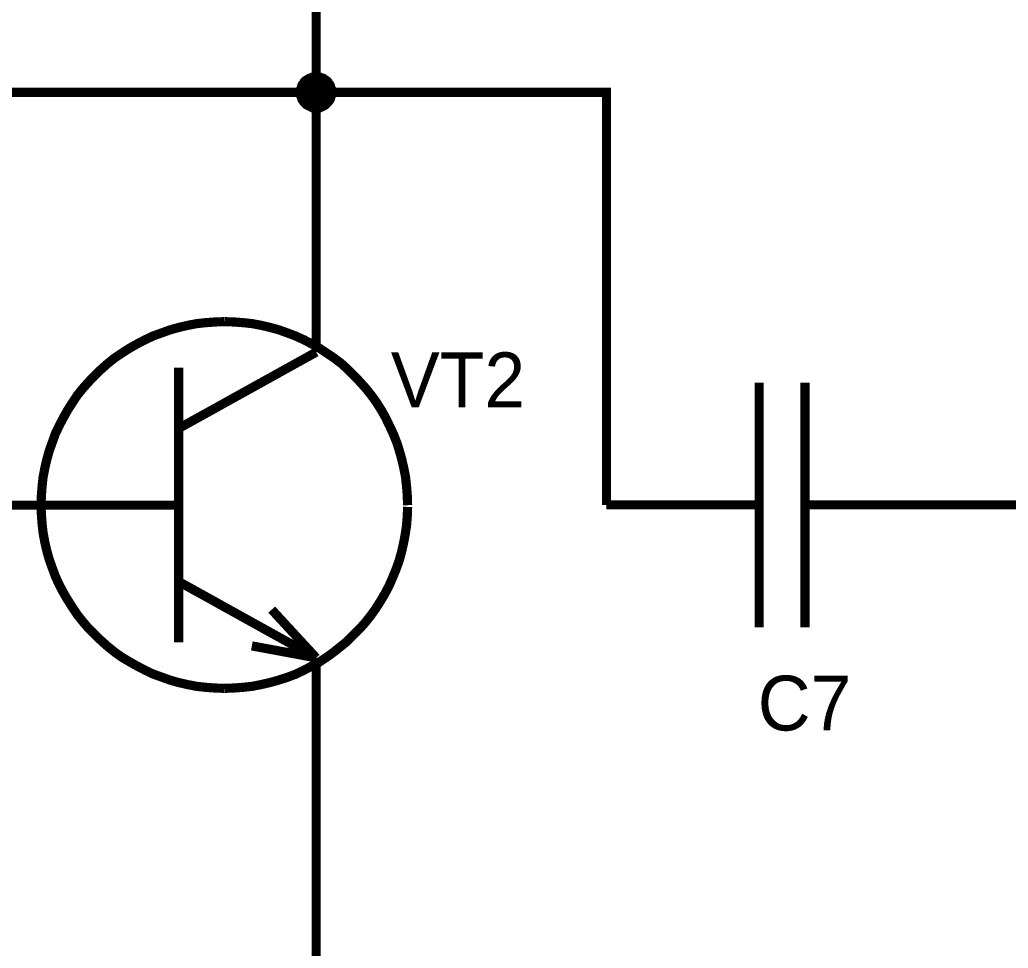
# Model space of a CAD drawing. Header units: inches. Extents: x 0 to 420, y 0 to 297.
# Drawn here: x 213.81 to 246.15, y 139.49 to 169.87 of the extents above; entities that cross this region are included whole.
import ezdxf

# ---------------------------------------------------------------- set-up
doc = ezdxf.new("R2010")
doc.units = ezdxf.units.IN
doc.layers.add('Sheet', color=255, linetype='Continuous')

msp = doc.modelspace()

# ---------------------------------------------------------------- linework, layer by layer
at = {"layer": 'Sheet'}
for points, const_width in [([(223.506, 186.499), (223.506, 186.499), (223.506, 179.99), (223.506, 167.499), (223.506, 163.993)], 0.3), ([(222.991, 167.499), (222.991, 167.522), (222.991, 167.555), (223.002, 167.578), (223.002, 167.6), (223.002, 167.623), (223.013, 167.645), (223.024, 167.679), (223.035, 167.701), (223.035, 167.723), (223.047, 167.746), (223.069, 167.757), (223.08, 167.779), (223.091, 167.802), (223.103, 167.824), (223.125, 167.835), (223.136, 167.858), (223.159, 167.869), (223.17, 167.891), (223.192, 167.903), (223.215, 167.914), (223.237, 167.936), (223.259, 167.947), (223.282, 167.959), (223.304, 167.959), (223.327, 167.97), (223.349, 167.981), (223.371, 167.992), (223.405, 167.992), (223.427, 167.992), (223.45, 168.004), (223.483, 168.004), (223.506, 168.004)], 0.3), ([(222.991, 167.499), (222.991, 167.522), (222.991, 167.555), (223.002, 167.578), (223.002, 167.6), (223.002, 167.623), (223.013, 167.645), (223.024, 167.679), (223.035, 167.701), (223.035, 167.723), (223.047, 167.746), (223.069, 167.757), (223.08, 167.779), (223.091, 167.802), (223.103, 167.824), (223.125, 167.835), (223.136, 167.858), (223.159, 167.869), (223.17, 167.891), (223.192, 167.903), (223.215, 167.914), (223.237, 167.936), (223.259, 167.947), (223.282, 167.959), (223.304, 167.959), (223.327, 167.97), (223.349, 167.981), (223.371, 167.992), (223.405, 167.992), (223.427, 167.992), (223.45, 168.004), (223.483, 168.004), (223.506, 168.004)], 0.3), ([(222.991, 167.499), (222.991, 167.522), (222.991, 167.555), (223.002, 167.578), (223.002, 167.6), (223.002, 167.623), (223.013, 167.645), (223.024, 167.679), (223.035, 167.701), (223.035, 167.723), (223.047, 167.746), (223.069, 167.757), (223.08, 167.779), (223.091, 167.802), (223.103, 167.824), (223.125, 167.835), (223.136, 167.858), (223.159, 167.869), (223.17, 167.891), (223.192, 167.903), (223.215, 167.914), (223.237, 167.936), (223.259, 167.947), (223.282, 167.959), (223.304, 167.959), (223.327, 167.97), (223.349, 167.981), (223.371, 167.992), (223.405, 167.992), (223.427, 167.992), (223.45, 168.004), (223.483, 168.004), (223.506, 168.004)], 0.3), ([(222.991, 167.499), (222.991, 167.522), (222.991, 167.555), (223.002, 167.578), (223.002, 167.6), (223.002, 167.623), (223.013, 167.645), (223.024, 167.679), (223.035, 167.701), (223.035, 167.723), (223.047, 167.746), (223.069, 167.757), (223.08, 167.779), (223.091, 167.802), (223.103, 167.824), (223.125, 167.835), (223.136, 167.858), (223.159, 167.869), (223.17, 167.891), (223.192, 167.903), (223.215, 167.914), (223.237, 167.936), (223.259, 167.947), (223.282, 167.959), (223.304, 167.959), (223.327, 167.97), (223.349, 167.981), (223.371, 167.992), (223.405, 167.992), (223.427, 167.992), (223.45, 168.004), (223.483, 168.004), (223.506, 168.004)], 0.3), ([(222.991, 167.499), (222.991, 167.522), (222.991, 167.555), (223.002, 167.578), (223.002, 167.6), (223.002, 167.623), (223.013, 167.645), (223.024, 167.679), (223.035, 167.701), (223.035, 167.723), (223.047, 167.746), (223.069, 167.757), (223.08, 167.779), (223.091, 167.802), (223.103, 167.824), (223.125, 167.835), (223.136, 167.858), (223.159, 167.869), (223.17, 167.891), (223.192, 167.903), (223.215, 167.914), (223.237, 167.936), (223.259, 167.947), (223.282, 167.959), (223.304, 167.959), (223.327, 167.97), (223.349, 167.981), (223.371, 167.992), (223.405, 167.992), (223.427, 167.992), (223.45, 168.004), (223.483, 168.004), (223.506, 168.004)], 0.3), ([(222.991, 167.499), (222.991, 167.522), (222.991, 167.555), (223.002, 167.578), (223.002, 167.6), (223.002, 167.623), (223.013, 167.645), (223.024, 167.679), (223.035, 167.701), (223.035, 167.723), (223.047, 167.746), (223.069, 167.757), (223.08, 167.779), (223.091, 167.802), (223.103, 167.824), (223.125, 167.835), (223.136, 167.858), (223.159, 167.869), (223.17, 167.891), (223.192, 167.903), (223.215, 167.914), (223.237, 167.936), (223.259, 167.947), (223.282, 167.959), (223.304, 167.959), (223.327, 167.97), (223.349, 167.981), (223.371, 167.992), (223.405, 167.992), (223.427, 167.992), (223.45, 168.004), (223.483, 168.004), (223.506, 168.004)], 0.3), ([(222.991, 167.499), (222.991, 167.522), (222.991, 167.555), (223.002, 167.578), (223.002, 167.6), (223.002, 167.623), (223.013, 167.645), (223.024, 167.679), (223.035, 167.701), (223.035, 167.723), (223.047, 167.746), (223.069, 167.757), (223.08, 167.779), (223.091, 167.802), (223.103, 167.824), (223.125, 167.835), (223.136, 167.858), (223.159, 167.869), (223.17, 167.891), (223.192, 167.903), (223.215, 167.914), (223.237, 167.936), (223.259, 167.947), (223.282, 167.959), (223.304, 167.959), (223.327, 167.97), (223.349, 167.981), (223.371, 167.992), (223.405, 167.992), (223.427, 167.992), (223.45, 168.004), (223.483, 168.004), (223.506, 168.004)], 0.0991), ([(222.991, 167.499), (222.991, 167.522), (222.991, 167.555), (223.002, 167.578), (223.002, 167.6), (223.002, 167.623), (223.013, 167.645), (223.024, 167.679), (223.035, 167.701), (223.035, 167.723), (223.047, 167.746), (223.069, 167.757), (223.08, 167.779), (223.091, 167.802), (223.103, 167.824), (223.125, 167.835), (223.136, 167.858), (223.159, 167.869), (223.17, 167.891), (223.192, 167.903), (223.215, 167.914), (223.237, 167.936), (223.259, 167.947), (223.282, 167.959), (223.304, 167.959), (223.327, 167.97), (223.349, 167.981), (223.371, 167.992), (223.405, 167.992), (223.427, 167.992), (223.45, 168.004), (223.483, 168.004), (223.506, 168.004)], 0.0991), ([(222.991, 167.499), (222.991, 167.522), (222.991, 167.555), (223.002, 167.578), (223.002, 167.6), (223.002, 167.623), (223.013, 167.645), (223.024, 167.679), (223.035, 167.701), (223.035, 167.723), (223.047, 167.746), (223.069, 167.757), (223.08, 167.779), (223.091, 167.802), (223.103, 167.824), (223.125, 167.835), (223.136, 167.858), (223.159, 167.869), (223.17, 167.891), (223.192, 167.903), (223.215, 167.914), (223.237, 167.936), (223.259, 167.947), (223.282, 167.959), (223.304, 167.959), (223.327, 167.97), (223.349, 167.981), (223.371, 167.992), (223.405, 167.992), (223.427, 167.992), (223.45, 168.004), (223.483, 168.004), (223.506, 168.004)], 0.0991), ([(222.991, 167.499), (222.991, 167.522), (222.991, 167.555), (223.002, 167.578), (223.002, 167.6), (223.002, 167.623), (223.013, 167.645), (223.024, 167.679), (223.035, 167.701), (223.035, 167.723), (223.047, 167.746), (223.069, 167.757), (223.08, 167.779), (223.091, 167.802), (223.103, 167.824), (223.125, 167.835), (223.136, 167.858), (223.159, 167.869), (223.17, 167.891), (223.192, 167.903), (223.215, 167.914), (223.237, 167.936), (223.259, 167.947), (223.282, 167.959), (223.304, 167.959), (223.327, 167.97), (223.349, 167.981), (223.371, 167.992), (223.405, 167.992), (223.427, 167.992), (223.45, 168.004), (223.483, 168.004), (223.506, 168.004)], 0.0991), ([(222.991, 167.499), (222.991, 167.522), (222.991, 167.555), (223.002, 167.578), (223.002, 167.6), (223.002, 167.623), (223.013, 167.645), (223.024, 167.679), (223.035, 167.701), (223.035, 167.723), (223.047, 167.746), (223.069, 167.757), (223.08, 167.779), (223.091, 167.802), (223.103, 167.824), (223.125, 167.835), (223.136, 167.858), (223.159, 167.869), (223.17, 167.891), (223.192, 167.903), (223.215, 167.914), (223.237, 167.936), (223.259, 167.947), (223.282, 167.959), (223.304, 167.959), (223.327, 167.97), (223.349, 167.981), (223.371, 167.992), (223.405, 167.992), (223.427, 167.992), (223.45, 168.004), (223.483, 168.004), (223.506, 168.004)], 0.0991), ([(222.991, 167.499), (222.991, 167.522), (222.991, 167.555), (223.002, 167.578), (223.002, 167.6), (223.002, 167.623), (223.013, 167.645), (223.024, 167.679), (223.035, 167.701), (223.035, 167.723), (223.047, 167.746), (223.069, 167.757), (223.08, 167.779), (223.091, 167.802), (223.103, 167.824), (223.125, 167.835), (223.136, 167.858), (223.159, 167.869), (223.17, 167.891), (223.192, 167.903), (223.215, 167.914), (223.237, 167.936), (223.259, 167.947), (223.282, 167.959), (223.304, 167.959), (223.327, 167.97), (223.349, 167.981), (223.371, 167.992), (223.405, 167.992), (223.427, 167.992), (223.45, 168.004), (223.483, 168.004), (223.506, 168.004)], 0.0991), ([(223.506, 168.004), (223.506, 168.004)], 0.3), ([(223.506, 168.004), (223.528, 168.004), (223.562, 168.004), (223.584, 167.992), (223.607, 167.992), (223.629, 167.992), (223.651, 167.981), (223.685, 167.97), (223.707, 167.959), (223.73, 167.959), (223.752, 167.947), (223.763, 167.936), (223.786, 167.914), (223.808, 167.903), (223.831, 167.891), (223.842, 167.869), (223.864, 167.858), (223.875, 167.835), (223.898, 167.824), (223.909, 167.802), (223.92, 167.779), (223.943, 167.757), (223.954, 167.746), (223.965, 167.723), (223.965, 167.701), (223.976, 167.679), (223.987, 167.645), (223.999, 167.623), (223.999, 167.6), (223.999, 167.578), (224.01, 167.555), (224.01, 167.522), (224.01, 167.499)], 0.3), ([(223.506, 168.004), (223.506, 168.004)], 0.3), ([(223.506, 168.004), (223.528, 168.004), (223.562, 168.004), (223.584, 167.992), (223.607, 167.992), (223.629, 167.992), (223.651, 167.981), (223.685, 167.97), (223.707, 167.959), (223.73, 167.959), (223.752, 167.947), (223.763, 167.936), (223.786, 167.914), (223.808, 167.903), (223.831, 167.891), (223.842, 167.869), (223.864, 167.858), (223.875, 167.835), (223.898, 167.824), (223.909, 167.802), (223.92, 167.779), (223.943, 167.757), (223.954, 167.746), (223.965, 167.723), (223.965, 167.701), (223.976, 167.679), (223.987, 167.645), (223.999, 167.623), (223.999, 167.6), (223.999, 167.578), (224.01, 167.555), (224.01, 167.522), (224.01, 167.499)], 0.3), ([(223.506, 168.004), (223.506, 168.004)], 0.3), ([(223.506, 168.004), (223.528, 168.004), (223.562, 168.004), (223.584, 167.992), (223.607, 167.992), (223.629, 167.992), (223.651, 167.981), (223.685, 167.97), (223.707, 167.959), (223.73, 167.959), (223.752, 167.947), (223.763, 167.936), (223.786, 167.914), (223.808, 167.903), (223.831, 167.891), (223.842, 167.869), (223.864, 167.858), (223.875, 167.835), (223.898, 167.824), (223.909, 167.802), (223.92, 167.779), (223.943, 167.757), (223.954, 167.746), (223.965, 167.723), (223.965, 167.701), (223.976, 167.679), (223.987, 167.645), (223.999, 167.623), (223.999, 167.6), (223.999, 167.578), (224.01, 167.555), (224.01, 167.522), (224.01, 167.499)], 0.3), ([(223.506, 168.004), (223.506, 168.004)], 0.3), ([(223.506, 168.004), (223.528, 168.004), (223.562, 168.004), (223.584, 167.992), (223.607, 167.992), (223.629, 167.992), (223.651, 167.981), (223.685, 167.97), (223.707, 167.959), (223.73, 167.959), (223.752, 167.947), (223.763, 167.936), (223.786, 167.914), (223.808, 167.903), (223.831, 167.891), (223.842, 167.869), (223.864, 167.858), (223.875, 167.835), (223.898, 167.824), (223.909, 167.802), (223.92, 167.779), (223.943, 167.757), (223.954, 167.746), (223.965, 167.723), (223.965, 167.701), (223.976, 167.679), (223.987, 167.645), (223.999, 167.623), (223.999, 167.6), (223.999, 167.578), (224.01, 167.555), (224.01, 167.522), (224.01, 167.499)], 0.3), ([(223.506, 168.004), (223.506, 168.004)], 0.3), ([(223.506, 168.004), (223.528, 168.004), (223.562, 168.004), (223.584, 167.992), (223.607, 167.992), (223.629, 167.992), (223.651, 167.981), (223.685, 167.97), (223.707, 167.959), (223.73, 167.959), (223.752, 167.947), (223.763, 167.936), (223.786, 167.914), (223.808, 167.903), (223.831, 167.891), (223.842, 167.869), (223.864, 167.858), (223.875, 167.835), (223.898, 167.824), (223.909, 167.802), (223.92, 167.779), (223.943, 167.757), (223.954, 167.746), (223.965, 167.723), (223.965, 167.701), (223.976, 167.679), (223.987, 167.645), (223.999, 167.623), (223.999, 167.6), (223.999, 167.578), (224.01, 167.555), (224.01, 167.522), (224.01, 167.499)], 0.3), ([(223.506, 168.004), (223.506, 168.004)], 0.3), ([(223.506, 168.004), (223.528, 168.004), (223.562, 168.004), (223.584, 167.992), (223.607, 167.992), (223.629, 167.992), (223.651, 167.981), (223.685, 167.97), (223.707, 167.959), (223.73, 167.959), (223.752, 167.947), (223.763, 167.936), (223.786, 167.914), (223.808, 167.903), (223.831, 167.891), (223.842, 167.869), (223.864, 167.858), (223.875, 167.835), (223.898, 167.824), (223.909, 167.802), (223.92, 167.779), (223.943, 167.757), (223.954, 167.746), (223.965, 167.723), (223.965, 167.701), (223.976, 167.679), (223.987, 167.645), (223.999, 167.623), (223.999, 167.6), (223.999, 167.578), (224.01, 167.555), (224.01, 167.522), (224.01, 167.499)], 0.3), ([(223.506, 168.004), (223.506, 168.004)], 0.0991), ([(223.506, 168.004), (223.528, 168.004), (223.562, 168.004), (223.584, 167.992), (223.607, 167.992), (223.629, 167.992), (223.651, 167.981), (223.685, 167.97), (223.707, 167.959), (223.73, 167.959), (223.752, 167.947), (223.763, 167.936), (223.786, 167.914), (223.808, 167.903), (223.831, 167.891), (223.842, 167.869), (223.864, 167.858), (223.875, 167.835), (223.898, 167.824), (223.909, 167.802), (223.92, 167.779), (223.943, 167.757), (223.954, 167.746), (223.965, 167.723), (223.965, 167.701), (223.976, 167.679), (223.987, 167.645), (223.999, 167.623), (223.999, 167.6), (223.999, 167.578), (224.01, 167.555), (224.01, 167.522), (224.01, 167.499)], 0.0991), ([(223.506, 168.004), (223.506, 168.004)], 0.0991), ([(223.506, 168.004), (223.528, 168.004), (223.562, 168.004), (223.584, 167.992), (223.607, 167.992), (223.629, 167.992), (223.651, 167.981), (223.685, 167.97), (223.707, 167.959), (223.73, 167.959), (223.752, 167.947), (223.763, 167.936), (223.786, 167.914), (223.808, 167.903), (223.831, 167.891), (223.842, 167.869), (223.864, 167.858), (223.875, 167.835), (223.898, 167.824), (223.909, 167.802), (223.92, 167.779), (223.943, 167.757), (223.954, 167.746), (223.965, 167.723), (223.965, 167.701), (223.976, 167.679), (223.987, 167.645), (223.999, 167.623), (223.999, 167.6), (223.999, 167.578), (224.01, 167.555), (224.01, 167.522), (224.01, 167.499)], 0.0991), ([(223.506, 168.004), (223.506, 168.004)], 0.0991), ([(223.506, 168.004), (223.528, 168.004), (223.562, 168.004), (223.584, 167.992), (223.607, 167.992), (223.629, 167.992), (223.651, 167.981), (223.685, 167.97), (223.707, 167.959), (223.73, 167.959), (223.752, 167.947), (223.763, 167.936), (223.786, 167.914), (223.808, 167.903), (223.831, 167.891), (223.842, 167.869), (223.864, 167.858), (223.875, 167.835), (223.898, 167.824), (223.909, 167.802), (223.92, 167.779), (223.943, 167.757), (223.954, 167.746), (223.965, 167.723), (223.965, 167.701), (223.976, 167.679), (223.987, 167.645), (223.999, 167.623), (223.999, 167.6), (223.999, 167.578), (224.01, 167.555), (224.01, 167.522), (224.01, 167.499)], 0.0991), ([(223.506, 168.004), (223.506, 168.004)], 0.0991), ([(223.506, 168.004), (223.528, 168.004), (223.562, 168.004), (223.584, 167.992), (223.607, 167.992), (223.629, 167.992), (223.651, 167.981), (223.685, 167.97), (223.707, 167.959), (223.73, 167.959), (223.752, 167.947), (223.763, 167.936), (223.786, 167.914), (223.808, 167.903), (223.831, 167.891), (223.842, 167.869), (223.864, 167.858), (223.875, 167.835), (223.898, 167.824), (223.909, 167.802), (223.92, 167.779), (223.943, 167.757), (223.954, 167.746), (223.965, 167.723), (223.965, 167.701), (223.976, 167.679), (223.987, 167.645), (223.999, 167.623), (223.999, 167.6), (223.999, 167.578), (224.01, 167.555), (224.01, 167.522), (224.01, 167.499)], 0.0991), ([(223.506, 168.004), (223.506, 168.004)], 0.0991), ([(223.506, 168.004), (223.528, 168.004), (223.562, 168.004), (223.584, 167.992), (223.607, 167.992), (223.629, 167.992), (223.651, 167.981), (223.685, 167.97), (223.707, 167.959), (223.73, 167.959), (223.752, 167.947), (223.763, 167.936), (223.786, 167.914), (223.808, 167.903), (223.831, 167.891), (223.842, 167.869), (223.864, 167.858), (223.875, 167.835), (223.898, 167.824), (223.909, 167.802), (223.92, 167.779), (223.943, 167.757), (223.954, 167.746), (223.965, 167.723), (223.965, 167.701), (223.976, 167.679), (223.987, 167.645), (223.999, 167.623), (223.999, 167.6), (223.999, 167.578), (224.01, 167.555), (224.01, 167.522), (224.01, 167.499)], 0.0991), ([(223.506, 168.004), (223.506, 168.004)], 0.0991), ([(223.506, 168.004), (223.528, 168.004), (223.562, 168.004), (223.584, 167.992), (223.607, 167.992), (223.629, 167.992), (223.651, 167.981), (223.685, 167.97), (223.707, 167.959), (223.73, 167.959), (223.752, 167.947), (223.763, 167.936), (223.786, 167.914), (223.808, 167.903), (223.831, 167.891), (223.842, 167.869), (223.864, 167.858), (223.875, 167.835), (223.898, 167.824), (223.909, 167.802), (223.92, 167.779), (223.943, 167.757), (223.954, 167.746), (223.965, 167.723), (223.965, 167.701), (223.976, 167.679), (223.987, 167.645), (223.999, 167.623), (223.999, 167.6), (223.999, 167.578), (224.01, 167.555), (224.01, 167.522), (224.01, 167.499)], 0.0991), ([(210.504, 167.499), (215.499, 167.499)], 0.3), ([(223.506, 167.499), (215.499, 167.499)], 0.3), ([(223.506, 166.984), (223.483, 166.984), (223.45, 166.984), (223.427, 166.995), (223.405, 166.995), (223.371, 166.995), (223.349, 167.006), (223.327, 167.018), (223.304, 167.029), (223.282, 167.04), (223.259, 167.051), (223.237, 167.063), (223.215, 167.074), (223.192, 167.085), (223.17, 167.107), (223.159, 167.119), (223.136, 167.141), (223.125, 167.152), (223.103, 167.175), (223.091, 167.197), (223.08, 167.208), (223.069, 167.231), (223.047, 167.253), (223.035, 167.275), (223.035, 167.298), (223.024, 167.32), (223.013, 167.343), (223.002, 167.376), (223.002, 167.399), (223.002, 167.421), (222.991, 167.443), (222.991, 167.477), (222.991, 167.499)], 0.3), ([(222.991, 167.499), (222.991, 167.499)], 0.3), ([(223.506, 166.984), (223.483, 166.984), (223.45, 166.984), (223.427, 166.995), (223.405, 166.995), (223.371, 166.995), (223.349, 167.006), (223.327, 167.018), (223.304, 167.029), (223.282, 167.04), (223.259, 167.051), (223.237, 167.063), (223.215, 167.074), (223.192, 167.085), (223.17, 167.107), (223.159, 167.119), (223.136, 167.141), (223.125, 167.152), (223.103, 167.175), (223.091, 167.197), (223.08, 167.208), (223.069, 167.231), (223.047, 167.253), (223.035, 167.275), (223.035, 167.298), (223.024, 167.32), (223.013, 167.343), (223.002, 167.376), (223.002, 167.399), (223.002, 167.421), (222.991, 167.443), (222.991, 167.477), (222.991, 167.499)], 0.3), ([(222.991, 167.499), (222.991, 167.499)], 0.3), ([(223.506, 166.984), (223.483, 166.984), (223.45, 166.984), (223.427, 166.995), (223.405, 166.995), (223.371, 166.995), (223.349, 167.006), (223.327, 167.018), (223.304, 167.029), (223.282, 167.04), (223.259, 167.051), (223.237, 167.063), (223.215, 167.074), (223.192, 167.085), (223.17, 167.107), (223.159, 167.119), (223.136, 167.141), (223.125, 167.152), (223.103, 167.175), (223.091, 167.197), (223.08, 167.208), (223.069, 167.231), (223.047, 167.253), (223.035, 167.275), (223.035, 167.298), (223.024, 167.32), (223.013, 167.343), (223.002, 167.376), (223.002, 167.399), (223.002, 167.421), (222.991, 167.443), (222.991, 167.477), (222.991, 167.499)], 0.3), ([(222.991, 167.499), (222.991, 167.499)], 0.3), ([(223.506, 166.984), (223.483, 166.984), (223.45, 166.984), (223.427, 166.995), (223.405, 166.995), (223.371, 166.995), (223.349, 167.006), (223.327, 167.018), (223.304, 167.029), (223.282, 167.04), (223.259, 167.051), (223.237, 167.063), (223.215, 167.074), (223.192, 167.085), (223.17, 167.107), (223.159, 167.119), (223.136, 167.141), (223.125, 167.152), (223.103, 167.175), (223.091, 167.197), (223.08, 167.208), (223.069, 167.231), (223.047, 167.253), (223.035, 167.275), (223.035, 167.298), (223.024, 167.32), (223.013, 167.343), (223.002, 167.376), (223.002, 167.399), (223.002, 167.421), (222.991, 167.443), (222.991, 167.477), (222.991, 167.499)], 0.3), ([(222.991, 167.499), (222.991, 167.499)], 0.3), ([(223.506, 166.984), (223.483, 166.984), (223.45, 166.984), (223.427, 166.995), (223.405, 166.995), (223.371, 166.995), (223.349, 167.006), (223.327, 167.018), (223.304, 167.029), (223.282, 167.04), (223.259, 167.051), (223.237, 167.063), (223.215, 167.074), (223.192, 167.085), (223.17, 167.107), (223.159, 167.119), (223.136, 167.141), (223.125, 167.152), (223.103, 167.175), (223.091, 167.197), (223.08, 167.208), (223.069, 167.231), (223.047, 167.253), (223.035, 167.275), (223.035, 167.298), (223.024, 167.32), (223.013, 167.343), (223.002, 167.376), (223.002, 167.399), (223.002, 167.421), (222.991, 167.443), (222.991, 167.477), (222.991, 167.499)], 0.3), ([(222.991, 167.499), (222.991, 167.499)], 0.3), ([(223.506, 166.984), (223.483, 166.984), (223.45, 166.984), (223.427, 166.995), (223.405, 166.995), (223.371, 166.995), (223.349, 167.006), (223.327, 167.018), (223.304, 167.029), (223.282, 167.04), (223.259, 167.051), (223.237, 167.063), (223.215, 167.074), (223.192, 167.085), (223.17, 167.107), (223.159, 167.119), (223.136, 167.141), (223.125, 167.152), (223.103, 167.175), (223.091, 167.197), (223.08, 167.208), (223.069, 167.231), (223.047, 167.253), (223.035, 167.275), (223.035, 167.298), (223.024, 167.32), (223.013, 167.343), (223.002, 167.376), (223.002, 167.399), (223.002, 167.421), (222.991, 167.443), (222.991, 167.477), (222.991, 167.499)], 0.3), ([(222.991, 167.499), (222.991, 167.499)], 0.3), ([(223.506, 166.984), (223.483, 166.984), (223.45, 166.984), (223.427, 166.995), (223.405, 166.995), (223.371, 166.995), (223.349, 167.006), (223.327, 167.018), (223.304, 167.029), (223.282, 167.04), (223.259, 167.051), (223.237, 167.063), (223.215, 167.074), (223.192, 167.085), (223.17, 167.107), (223.159, 167.119), (223.136, 167.141), (223.125, 167.152), (223.103, 167.175), (223.091, 167.197), (223.08, 167.208), (223.069, 167.231), (223.047, 167.253), (223.035, 167.275), (223.035, 167.298), (223.024, 167.32), (223.013, 167.343), (223.002, 167.376), (223.002, 167.399), (223.002, 167.421), (222.991, 167.443), (222.991, 167.477), (222.991, 167.499)], 0.0991), ([(222.991, 167.499), (222.991, 167.499)], 0.0991), ([(223.506, 166.984), (223.483, 166.984), (223.45, 166.984), (223.427, 166.995), (223.405, 166.995), (223.371, 166.995), (223.349, 167.006), (223.327, 167.018), (223.304, 167.029), (223.282, 167.04), (223.259, 167.051), (223.237, 167.063), (223.215, 167.074), (223.192, 167.085), (223.17, 167.107), (223.159, 167.119), (223.136, 167.141), (223.125, 167.152), (223.103, 167.175), (223.091, 167.197), (223.08, 167.208), (223.069, 167.231), (223.047, 167.253), (223.035, 167.275), (223.035, 167.298), (223.024, 167.32), (223.013, 167.343), (223.002, 167.376), (223.002, 167.399), (223.002, 167.421), (222.991, 167.443), (222.991, 167.477), (222.991, 167.499)], 0.0991), ([(222.991, 167.499), (222.991, 167.499)], 0.0991), ([(223.506, 166.984), (223.483, 166.984), (223.45, 166.984), (223.427, 166.995), (223.405, 166.995), (223.371, 166.995), (223.349, 167.006), (223.327, 167.018), (223.304, 167.029), (223.282, 167.04), (223.259, 167.051), (223.237, 167.063), (223.215, 167.074), (223.192, 167.085), (223.17, 167.107), (223.159, 167.119), (223.136, 167.141), (223.125, 167.152), (223.103, 167.175), (223.091, 167.197), (223.08, 167.208), (223.069, 167.231), (223.047, 167.253), (223.035, 167.275), (223.035, 167.298), (223.024, 167.32), (223.013, 167.343), (223.002, 167.376), (223.002, 167.399), (223.002, 167.421), (222.991, 167.443), (222.991, 167.477), (222.991, 167.499)], 0.0991), ([(222.991, 167.499), (222.991, 167.499)], 0.0991), ([(223.506, 166.984), (223.483, 166.984), (223.45, 166.984), (223.427, 166.995), (223.405, 166.995), (223.371, 166.995), (223.349, 167.006), (223.327, 167.018), (223.304, 167.029), (223.282, 167.04), (223.259, 167.051), (223.237, 167.063), (223.215, 167.074), (223.192, 167.085), (223.17, 167.107), (223.159, 167.119), (223.136, 167.141), (223.125, 167.152), (223.103, 167.175), (223.091, 167.197), (223.08, 167.208), (223.069, 167.231), (223.047, 167.253), (223.035, 167.275), (223.035, 167.298), (223.024, 167.32), (223.013, 167.343), (223.002, 167.376), (223.002, 167.399), (223.002, 167.421), (222.991, 167.443), (222.991, 167.477), (222.991, 167.499)], 0.0991), ([(222.991, 167.499), (222.991, 167.499)], 0.0991), ([(223.506, 166.984), (223.483, 166.984), (223.45, 166.984), (223.427, 166.995), (223.405, 166.995), (223.371, 166.995), (223.349, 167.006), (223.327, 167.018), (223.304, 167.029), (223.282, 167.04), (223.259, 167.051), (223.237, 167.063), (223.215, 167.074), (223.192, 167.085), (223.17, 167.107), (223.159, 167.119), (223.136, 167.141), (223.125, 167.152), (223.103, 167.175), (223.091, 167.197), (223.08, 167.208), (223.069, 167.231), (223.047, 167.253), (223.035, 167.275), (223.035, 167.298), (223.024, 167.32), (223.013, 167.343), (223.002, 167.376), (223.002, 167.399), (223.002, 167.421), (222.991, 167.443), (222.991, 167.477), (222.991, 167.499)], 0.0991), ([(222.991, 167.499), (222.991, 167.499)], 0.0991), ([(223.506, 166.984), (223.483, 166.984), (223.45, 166.984), (223.427, 166.995), (223.405, 166.995), (223.371, 166.995), (223.349, 167.006), (223.327, 167.018), (223.304, 167.029), (223.282, 167.04), (223.259, 167.051), (223.237, 167.063), (223.215, 167.074), (223.192, 167.085), (223.17, 167.107), (223.159, 167.119), (223.136, 167.141), (223.125, 167.152), (223.103, 167.175), (223.091, 167.197), (223.08, 167.208), (223.069, 167.231), (223.047, 167.253), (223.035, 167.275), (223.035, 167.298), (223.024, 167.32), (223.013, 167.343), (223.002, 167.376), (223.002, 167.399), (223.002, 167.421), (222.991, 167.443), (222.991, 167.477), (222.991, 167.499)], 0.0991), ([(222.991, 167.499), (222.991, 167.499)], 0.0991), ([(224.01, 167.499), (224.01, 167.477), (224.01, 167.443), (223.999, 167.421), (223.999, 167.399), (223.999, 167.376), (223.987, 167.343), (223.976, 167.32), (223.965, 167.298), (223.965, 167.275), (223.954, 167.253), (223.943, 167.231), (223.92, 167.208), (223.909, 167.197), (223.898, 167.175), (223.875, 167.152), (223.864, 167.141), (223.842, 167.119), (223.831, 167.107), (223.808, 167.085), (223.786, 167.074), (223.763, 167.063), (223.752, 167.051), (223.73, 167.04), (223.707, 167.029), (223.685, 167.018), (223.651, 167.006), (223.629, 166.995), (223.607, 166.995), (223.584, 166.995), (223.562, 166.984), (223.528, 166.984), (223.506, 166.984)], 0.3), ([(223.506, 167.499), (233.002, 167.499), (233.002, 154)], 0.3), ([(224.01, 167.499), (224.01, 167.477), (224.01, 167.443), (223.999, 167.421), (223.999, 167.399), (223.999, 167.376), (223.987, 167.343), (223.976, 167.32), (223.965, 167.298), (223.965, 167.275), (223.954, 167.253), (223.943, 167.231), (223.92, 167.208), (223.909, 167.197), (223.898, 167.175), (223.875, 167.152), (223.864, 167.141), (223.842, 167.119), (223.831, 167.107), (223.808, 167.085), (223.786, 167.074), (223.763, 167.063), (223.752, 167.051), (223.73, 167.04), (223.707, 167.029), (223.685, 167.018), (223.651, 167.006), (223.629, 166.995), (223.607, 166.995), (223.584, 166.995), (223.562, 166.984), (223.528, 166.984), (223.506, 166.984)], 0.3), ([(224.01, 167.499), (224.01, 167.477), (224.01, 167.443), (223.999, 167.421), (223.999, 167.399), (223.999, 167.376), (223.987, 167.343), (223.976, 167.32), (223.965, 167.298), (223.965, 167.275), (223.954, 167.253), (223.943, 167.231), (223.92, 167.208), (223.909, 167.197), (223.898, 167.175), (223.875, 167.152), (223.864, 167.141), (223.842, 167.119), (223.831, 167.107), (223.808, 167.085), (223.786, 167.074), (223.763, 167.063), (223.752, 167.051), (223.73, 167.04), (223.707, 167.029), (223.685, 167.018), (223.651, 167.006), (223.629, 166.995), (223.607, 166.995), (223.584, 166.995), (223.562, 166.984), (223.528, 166.984), (223.506, 166.984)], 0.3), ([(224.01, 167.499), (224.01, 167.477), (224.01, 167.443), (223.999, 167.421), (223.999, 167.399), (223.999, 167.376), (223.987, 167.343), (223.976, 167.32), (223.965, 167.298), (223.965, 167.275), (223.954, 167.253), (223.943, 167.231), (223.92, 167.208), (223.909, 167.197), (223.898, 167.175), (223.875, 167.152), (223.864, 167.141), (223.842, 167.119), (223.831, 167.107), (223.808, 167.085), (223.786, 167.074), (223.763, 167.063), (223.752, 167.051), (223.73, 167.04), (223.707, 167.029), (223.685, 167.018), (223.651, 167.006), (223.629, 166.995), (223.607, 166.995), (223.584, 166.995), (223.562, 166.984), (223.528, 166.984), (223.506, 166.984)], 0.3), ([(224.01, 167.499), (224.01, 167.477), (224.01, 167.443), (223.999, 167.421), (223.999, 167.399), (223.999, 167.376), (223.987, 167.343), (223.976, 167.32), (223.965, 167.298), (223.965, 167.275), (223.954, 167.253), (223.943, 167.231), (223.92, 167.208), (223.909, 167.197), (223.898, 167.175), (223.875, 167.152), (223.864, 167.141), (223.842, 167.119), (223.831, 167.107), (223.808, 167.085), (223.786, 167.074), (223.763, 167.063), (223.752, 167.051), (223.73, 167.04), (223.707, 167.029), (223.685, 167.018), (223.651, 167.006), (223.629, 166.995), (223.607, 166.995), (223.584, 166.995), (223.562, 166.984), (223.528, 166.984), (223.506, 166.984)], 0.3), ([(224.01, 167.499), (224.01, 167.477), (224.01, 167.443), (223.999, 167.421), (223.999, 167.399), (223.999, 167.376), (223.987, 167.343), (223.976, 167.32), (223.965, 167.298), (223.965, 167.275), (223.954, 167.253), (223.943, 167.231), (223.92, 167.208), (223.909, 167.197), (223.898, 167.175), (223.875, 167.152), (223.864, 167.141), (223.842, 167.119), (223.831, 167.107), (223.808, 167.085), (223.786, 167.074), (223.763, 167.063), (223.752, 167.051), (223.73, 167.04), (223.707, 167.029), (223.685, 167.018), (223.651, 167.006), (223.629, 166.995), (223.607, 166.995), (223.584, 166.995), (223.562, 166.984), (223.528, 166.984), (223.506, 166.984)], 0.3), ([(224.01, 167.499), (224.01, 167.477), (224.01, 167.443), (223.999, 167.421), (223.999, 167.399), (223.999, 167.376), (223.987, 167.343), (223.976, 167.32), (223.965, 167.298), (223.965, 167.275), (223.954, 167.253), (223.943, 167.231), (223.92, 167.208), (223.909, 167.197), (223.898, 167.175), (223.875, 167.152), (223.864, 167.141), (223.842, 167.119), (223.831, 167.107), (223.808, 167.085), (223.786, 167.074), (223.763, 167.063), (223.752, 167.051), (223.73, 167.04), (223.707, 167.029), (223.685, 167.018), (223.651, 167.006), (223.629, 166.995), (223.607, 166.995), (223.584, 166.995), (223.562, 166.984), (223.528, 166.984), (223.506, 166.984)], 0.0991), ([(224.01, 167.499), (224.01, 167.477), (224.01, 167.443), (223.999, 167.421), (223.999, 167.399), (223.999, 167.376), (223.987, 167.343), (223.976, 167.32), (223.965, 167.298), (223.965, 167.275), (223.954, 167.253), (223.943, 167.231), (223.92, 167.208), (223.909, 167.197), (223.898, 167.175), (223.875, 167.152), (223.864, 167.141), (223.842, 167.119), (223.831, 167.107), (223.808, 167.085), (223.786, 167.074), (223.763, 167.063), (223.752, 167.051), (223.73, 167.04), (223.707, 167.029), (223.685, 167.018), (223.651, 167.006), (223.629, 166.995), (223.607, 166.995), (223.584, 166.995), (223.562, 166.984), (223.528, 166.984), (223.506, 166.984)], 0.0991), ([(224.01, 167.499), (224.01, 167.477), (224.01, 167.443), (223.999, 167.421), (223.999, 167.399), (223.999, 167.376), (223.987, 167.343), (223.976, 167.32), (223.965, 167.298), (223.965, 167.275), (223.954, 167.253), (223.943, 167.231), (223.92, 167.208), (223.909, 167.197), (223.898, 167.175), (223.875, 167.152), (223.864, 167.141), (223.842, 167.119), (223.831, 167.107), (223.808, 167.085), (223.786, 167.074), (223.763, 167.063), (223.752, 167.051), (223.73, 167.04), (223.707, 167.029), (223.685, 167.018), (223.651, 167.006), (223.629, 166.995), (223.607, 166.995), (223.584, 166.995), (223.562, 166.984), (223.528, 166.984), (223.506, 166.984)], 0.0991), ([(224.01, 167.499), (224.01, 167.477), (224.01, 167.443), (223.999, 167.421), (223.999, 167.399), (223.999, 167.376), (223.987, 167.343), (223.976, 167.32), (223.965, 167.298), (223.965, 167.275), (223.954, 167.253), (223.943, 167.231), (223.92, 167.208), (223.909, 167.197), (223.898, 167.175), (223.875, 167.152), (223.864, 167.141), (223.842, 167.119), (223.831, 167.107), (223.808, 167.085), (223.786, 167.074), (223.763, 167.063), (223.752, 167.051), (223.73, 167.04), (223.707, 167.029), (223.685, 167.018), (223.651, 167.006), (223.629, 166.995), (223.607, 166.995), (223.584, 166.995), (223.562, 166.984), (223.528, 166.984), (223.506, 166.984)], 0.0991), ([(224.01, 167.499), (224.01, 167.477), (224.01, 167.443), (223.999, 167.421), (223.999, 167.399), (223.999, 167.376), (223.987, 167.343), (223.976, 167.32), (223.965, 167.298), (223.965, 167.275), (223.954, 167.253), (223.943, 167.231), (223.92, 167.208), (223.909, 167.197), (223.898, 167.175), (223.875, 167.152), (223.864, 167.141), (223.842, 167.119), (223.831, 167.107), (223.808, 167.085), (223.786, 167.074), (223.763, 167.063), (223.752, 167.051), (223.73, 167.04), (223.707, 167.029), (223.685, 167.018), (223.651, 167.006), (223.629, 166.995), (223.607, 166.995), (223.584, 166.995), (223.562, 166.984), (223.528, 166.984), (223.506, 166.984)], 0.0991), ([(224.01, 167.499), (224.01, 167.477), (224.01, 167.443), (223.999, 167.421), (223.999, 167.399), (223.999, 167.376), (223.987, 167.343), (223.976, 167.32), (223.965, 167.298), (223.965, 167.275), (223.954, 167.253), (223.943, 167.231), (223.92, 167.208), (223.909, 167.197), (223.898, 167.175), (223.875, 167.152), (223.864, 167.141), (223.842, 167.119), (223.831, 167.107), (223.808, 167.085), (223.786, 167.074), (223.763, 167.063), (223.752, 167.051), (223.73, 167.04), (223.707, 167.029), (223.685, 167.018), (223.651, 167.006), (223.629, 166.995), (223.607, 166.995), (223.584, 166.995), (223.562, 166.984), (223.528, 166.984), (223.506, 166.984)], 0.0991), ([(224.01, 167.499), (224.01, 167.499), (224.01, 167.499), (224.01, 167.499), (224.01, 167.499), (224.01, 167.499), (224.01, 167.499), (224.01, 167.499), (224.01, 167.499), (224.01, 167.499), (224.01, 167.499), (224.01, 167.499), (224.01, 167.499), (224.01, 167.499), (224.01, 167.499), (224.01, 167.499), (224.01, 167.499), (224.01, 167.499), (224.01, 167.499), (224.01, 167.499), (224.01, 167.499), (224.01, 167.499), (224.01, 167.499), (224.01, 167.499), (224.01, 167.499), (224.01, 167.499), (224.01, 167.499), (224.01, 167.499), (224.01, 167.499), (224.01, 167.499), (224.01, 167.499), (224.01, 167.499), (224.01, 167.499)], 0.3), ([(224.01, 167.499), (224.01, 167.499)], 0.3), ([(224.01, 167.499), (224.01, 167.499), (224.01, 167.499), (224.01, 167.499), (224.01, 167.499), (224.01, 167.499), (224.01, 167.499), (224.01, 167.499), (224.01, 167.499), (224.01, 167.499), (224.01, 167.499), (224.01, 167.499), (224.01, 167.499), (224.01, 167.499), (224.01, 167.499), (224.01, 167.499), (224.01, 167.499), (224.01, 167.499), (224.01, 167.499), (224.01, 167.499), (224.01, 167.499), (224.01, 167.499), (224.01, 167.499), (224.01, 167.499), (224.01, 167.499), (224.01, 167.499), (224.01, 167.499), (224.01, 167.499), (224.01, 167.499), (224.01, 167.499), (224.01, 167.499), (224.01, 167.499), (224.01, 167.499)], 0.3), ([(224.01, 167.499), (224.01, 167.499)], 0.3), ([(224.01, 167.499), (224.01, 167.499), (224.01, 167.499), (224.01, 167.499), (224.01, 167.499), (224.01, 167.499), (224.01, 167.499), (224.01, 167.499), (224.01, 167.499), (224.01, 167.499), (224.01, 167.499), (224.01, 167.499), (224.01, 167.499), (224.01, 167.499), (224.01, 167.499), (224.01, 167.499), (224.01, 167.499), (224.01, 167.499), (224.01, 167.499), (224.01, 167.499), (224.01, 167.499), (224.01, 167.499), (224.01, 167.499), (224.01, 167.499), (224.01, 167.499), (224.01, 167.499), (224.01, 167.499), (224.01, 167.499), (224.01, 167.499), (224.01, 167.499), (224.01, 167.499), (224.01, 167.499), (224.01, 167.499)], 0.3), ([(224.01, 167.499), (224.01, 167.499)], 0.3), ([(224.01, 167.499), (224.01, 167.499), (224.01, 167.499), (224.01, 167.499), (224.01, 167.499), (224.01, 167.499), (224.01, 167.499), (224.01, 167.499), (224.01, 167.499), (224.01, 167.499), (224.01, 167.499), (224.01, 167.499), (224.01, 167.499), (224.01, 167.499), (224.01, 167.499), (224.01, 167.499), (224.01, 167.499), (224.01, 167.499), (224.01, 167.499), (224.01, 167.499), (224.01, 167.499), (224.01, 167.499), (224.01, 167.499), (224.01, 167.499), (224.01, 167.499), (224.01, 167.499), (224.01, 167.499), (224.01, 167.499), (224.01, 167.499), (224.01, 167.499), (224.01, 167.499), (224.01, 167.499), (224.01, 167.499)], 0.3), ([(224.01, 167.499), (224.01, 167.499)], 0.3), ([(224.01, 167.499), (224.01, 167.499), (224.01, 167.499), (224.01, 167.499), (224.01, 167.499), (224.01, 167.499), (224.01, 167.499), (224.01, 167.499), (224.01, 167.499), (224.01, 167.499), (224.01, 167.499), (224.01, 167.499), (224.01, 167.499), (224.01, 167.499), (224.01, 167.499), (224.01, 167.499), (224.01, 167.499), (224.01, 167.499), (224.01, 167.499), (224.01, 167.499), (224.01, 167.499), (224.01, 167.499), (224.01, 167.499), (224.01, 167.499), (224.01, 167.499), (224.01, 167.499), (224.01, 167.499), (224.01, 167.499), (224.01, 167.499), (224.01, 167.499), (224.01, 167.499), (224.01, 167.499), (224.01, 167.499)], 0.3), ([(224.01, 167.499), (224.01, 167.499)], 0.3), ([(224.01, 167.499), (224.01, 167.499), (224.01, 167.499), (224.01, 167.499), (224.01, 167.499), (224.01, 167.499), (224.01, 167.499), (224.01, 167.499), (224.01, 167.499), (224.01, 167.499), (224.01, 167.499), (224.01, 167.499), (224.01, 167.499), (224.01, 167.499), (224.01, 167.499), (224.01, 167.499), (224.01, 167.499), (224.01, 167.499), (224.01, 167.499), (224.01, 167.499), (224.01, 167.499), (224.01, 167.499), (224.01, 167.499), (224.01, 167.499), (224.01, 167.499), (224.01, 167.499), (224.01, 167.499), (224.01, 167.499), (224.01, 167.499), (224.01, 167.499), (224.01, 167.499), (224.01, 167.499), (224.01, 167.499)], 0.3), ([(224.01, 167.499), (224.01, 167.499)], 0.3), ([(224.01, 167.499), (224.01, 167.499), (224.01, 167.499), (224.01, 167.499), (224.01, 167.499), (224.01, 167.499), (224.01, 167.499), (224.01, 167.499), (224.01, 167.499), (224.01, 167.499), (224.01, 167.499), (224.01, 167.499), (224.01, 167.499), (224.01, 167.499), (224.01, 167.499), (224.01, 167.499), (224.01, 167.499), (224.01, 167.499), (224.01, 167.499), (224.01, 167.499), (224.01, 167.499), (224.01, 167.499), (224.01, 167.499), (224.01, 167.499), (224.01, 167.499), (224.01, 167.499), (224.01, 167.499), (224.01, 167.499), (224.01, 167.499), (224.01, 167.499), (224.01, 167.499), (224.01, 167.499), (224.01, 167.499)], 0.0991), ([(224.01, 167.499), (224.01, 167.499)], 0.0991), ([(224.01, 167.499), (224.01, 167.499), (224.01, 167.499), (224.01, 167.499), (224.01, 167.499), (224.01, 167.499), (224.01, 167.499), (224.01, 167.499), (224.01, 167.499), (224.01, 167.499), (224.01, 167.499), (224.01, 167.499), (224.01, 167.499), (224.01, 167.499), (224.01, 167.499), (224.01, 167.499), (224.01, 167.499), (224.01, 167.499), (224.01, 167.499), (224.01, 167.499), (224.01, 167.499), (224.01, 167.499), (224.01, 167.499), (224.01, 167.499), (224.01, 167.499), (224.01, 167.499), (224.01, 167.499), (224.01, 167.499), (224.01, 167.499), (224.01, 167.499), (224.01, 167.499), (224.01, 167.499), (224.01, 167.499)], 0.0991), ([(224.01, 167.499), (224.01, 167.499)], 0.0991), ([(224.01, 167.499), (224.01, 167.499), (224.01, 167.499), (224.01, 167.499), (224.01, 167.499), (224.01, 167.499), (224.01, 167.499), (224.01, 167.499), (224.01, 167.499), (224.01, 167.499), (224.01, 167.499), (224.01, 167.499), (224.01, 167.499), (224.01, 167.499), (224.01, 167.499), (224.01, 167.499), (224.01, 167.499), (224.01, 167.499), (224.01, 167.499), (224.01, 167.499), (224.01, 167.499), (224.01, 167.499), (224.01, 167.499), (224.01, 167.499), (224.01, 167.499), (224.01, 167.499), (224.01, 167.499), (224.01, 167.499), (224.01, 167.499), (224.01, 167.499), (224.01, 167.499), (224.01, 167.499), (224.01, 167.499)], 0.0991), ([(224.01, 167.499), (224.01, 167.499)], 0.0991), ([(224.01, 167.499), (224.01, 167.499), (224.01, 167.499), (224.01, 167.499), (224.01, 167.499), (224.01, 167.499), (224.01, 167.499), (224.01, 167.499), (224.01, 167.499), (224.01, 167.499), (224.01, 167.499), (224.01, 167.499), (224.01, 167.499), (224.01, 167.499), (224.01, 167.499), (224.01, 167.499), (224.01, 167.499), (224.01, 167.499), (224.01, 167.499), (224.01, 167.499), (224.01, 167.499), (224.01, 167.499), (224.01, 167.499), (224.01, 167.499), (224.01, 167.499), (224.01, 167.499), (224.01, 167.499), (224.01, 167.499), (224.01, 167.499), (224.01, 167.499), (224.01, 167.499), (224.01, 167.499), (224.01, 167.499)], 0.0991), ([(224.01, 167.499), (224.01, 167.499)], 0.0991), ([(224.01, 167.499), (224.01, 167.499), (224.01, 167.499), (224.01, 167.499), (224.01, 167.499), (224.01, 167.499), (224.01, 167.499), (224.01, 167.499), (224.01, 167.499), (224.01, 167.499), (224.01, 167.499), (224.01, 167.499), (224.01, 167.499), (224.01, 167.499), (224.01, 167.499), (224.01, 167.499), (224.01, 167.499), (224.01, 167.499), (224.01, 167.499), (224.01, 167.499), (224.01, 167.499), (224.01, 167.499), (224.01, 167.499), (224.01, 167.499), (224.01, 167.499), (224.01, 167.499), (224.01, 167.499), (224.01, 167.499), (224.01, 167.499), (224.01, 167.499), (224.01, 167.499), (224.01, 167.499), (224.01, 167.499)], 0.0991), ([(224.01, 167.499), (224.01, 167.499)], 0.0991), ([(224.01, 167.499), (224.01, 167.499), (224.01, 167.499), (224.01, 167.499), (224.01, 167.499), (224.01, 167.499), (224.01, 167.499), (224.01, 167.499), (224.01, 167.499), (224.01, 167.499), (224.01, 167.499), (224.01, 167.499), (224.01, 167.499), (224.01, 167.499), (224.01, 167.499), (224.01, 167.499), (224.01, 167.499), (224.01, 167.499), (224.01, 167.499), (224.01, 167.499), (224.01, 167.499), (224.01, 167.499), (224.01, 167.499), (224.01, 167.499), (224.01, 167.499), (224.01, 167.499), (224.01, 167.499), (224.01, 167.499), (224.01, 167.499), (224.01, 167.499), (224.01, 167.499), (224.01, 167.499), (224.01, 167.499)], 0.0991), ([(224.01, 167.499), (224.01, 167.499)], 0.0991), ([(223.506, 158.997), (223.506, 163.993)], 0.3), ([(220.504, 159.994), (220.191, 159.983), (219.889, 159.96), (219.586, 159.927), (219.295, 159.871), (219.004, 159.803), (218.724, 159.725), (218.444, 159.624), (218.164, 159.523), (217.906, 159.4), (217.649, 159.266), (217.391, 159.12), (217.145, 158.963), (216.91, 158.806), (216.686, 158.627), (216.473, 158.437), (216.26, 158.235), (216.059, 158.022), (215.868, 157.809), (215.689, 157.585), (215.532, 157.35), (215.375, 157.104), (215.23, 156.846), (215.095, 156.588), (214.972, 156.331), (214.871, 156.05), (214.771, 155.77), (214.692, 155.49), (214.625, 155.199), (214.569, 154.908), (214.536, 154.605), (214.513, 154.303), (214.502, 153.989)], 0.3), ([(226.496, 153.989), (226.485, 154.303), (226.462, 154.605), (226.429, 154.908), (226.373, 155.199), (226.305, 155.49), (226.227, 155.77), (226.137, 156.05), (226.025, 156.331), (225.902, 156.588), (225.779, 156.846), (225.634, 157.104), (225.477, 157.35), (225.309, 157.585), (225.13, 157.809), (224.939, 158.022), (224.738, 158.235), (224.536, 158.437), (224.323, 158.627), (224.088, 158.806), (223.853, 158.963), (223.618, 159.12), (223.36, 159.266), (223.103, 159.4), (222.834, 159.523), (222.565, 159.624), (222.285, 159.725), (222.005, 159.803), (221.714, 159.871), (221.423, 159.927), (221.12, 159.96), (220.818, 159.983), (220.504, 159.994)], 0.3), ([(219.004, 156.499), (223.506, 158.997)], 0.3), ([(219.004, 149.497), (219.004, 158.493)], 0.3), ([(237.997, 158), (237.997, 149.99)], 0.3), ([(239.498, 158), (239.498, 149.99)], 0.3), ([(215.006, 153.989), (210, 153.989)], 0.3), ([(214.502, 153.989), (214.513, 153.687), (214.536, 153.373), (214.569, 153.082), (214.625, 152.779), (214.692, 152.488), (214.771, 152.208), (214.871, 151.928), (214.972, 151.659), (215.095, 151.39), (215.23, 151.133), (215.375, 150.886), (215.532, 150.64), (215.689, 150.404), (215.868, 150.18), (216.059, 149.956), (216.26, 149.755), (216.473, 149.553), (216.686, 149.363), (216.91, 149.183), (217.145, 149.015), (217.391, 148.87), (217.649, 148.724), (217.906, 148.59), (218.164, 148.466), (218.444, 148.366), (218.724, 148.265), (219.004, 148.186), (219.295, 148.119), (219.586, 148.063), (219.889, 148.029), (220.191, 148.007), (220.504, 147.996)], 0.3), ([(214.502, 153.989), (219.004, 153.989)], 0.3), ([(220.504, 147.996), (220.807, 148.007), (221.109, 148.029), (221.412, 148.063), (221.703, 148.119), (221.994, 148.186), (222.274, 148.265), (222.554, 148.354), (222.823, 148.455), (223.08, 148.578), (223.338, 148.713), (223.595, 148.847), (223.831, 149.004), (224.066, 149.172), (224.29, 149.351), (224.514, 149.531), (224.715, 149.732), (224.917, 149.934), (225.107, 150.147), (225.286, 150.371), (225.454, 150.606), (225.611, 150.853), (225.757, 151.099), (225.891, 151.357), (226.003, 151.614), (226.115, 151.883), (226.216, 152.163), (226.294, 152.443), (226.361, 152.735), (226.417, 153.026), (226.462, 153.328), (226.485, 153.631), (226.496, 153.933)], 0.3), ([(237.997, 154), (233.002, 154)], 0.3), ([(239.498, 154), (244.492, 154)], 0.3), ([(248.994, 154), (244, 154)], 0.3), ([(244, 154), (244.492, 154)], 0.3), ([(219.004, 151.491), (223.506, 148.993)], 0.3), ([(222.05, 150.572), (223.506, 148.993)], 0.3), ([(223.506, 148.993), (221.4, 149.385)], 0.3), ([(223.506, 148.993), (223.506, 143.997)], 0.3), ([(223.506, 143.997), (223.506, 138.989)], 0.3)]:
    msp.add_lwpolyline(points, dxfattribs=dict(at, const_width=const_width))
at = {"layer": 'Sheet', "const_width": 0.508}
msp.add_lwpolyline([(223.246, 167.5, 1), (223.754, 167.5, 1)], format="xyb", close=True, dxfattribs=at)

# ---------------------------------------------------------------- texts
at = {"layer": 'Sheet'}
for s, p in [('VT2', (225.947, 157.193)), ('C7', (237.952, 146.618))]:
    msp.add_text(s, height=1.7924, dxfattribs=at).set_placement(p)

doc.saveas('drawing.dxf')
